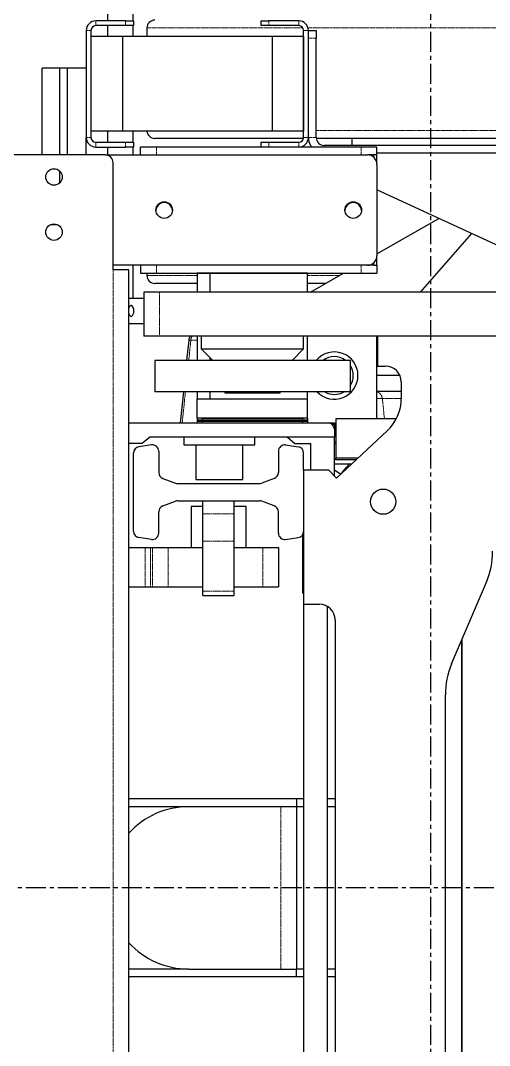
# Model space of a CAD drawing. Header units: millimetres. Extents: x -18594 to 273470, y -238787 to 48452.
# Drawn here: x 35127 to 35425, y -238011 to -237361 of the extents above; entities that cross this region are included whole.
import ezdxf

# ---------------------------------------------------------------- set-up
doc = ezdxf.new("R2010")
doc.units = ezdxf.units.MM
doc.linetypes.add('Xref AGV layout$0$CENTERX2', pattern=[20.32, 12.7, -2.54, 2.54, -2.54])
doc.linetypes.add('Xref AGV layout$0$PHANTOM', pattern=[2.5, 1.25, -0.25, 0.25, -0.25, 0.25, -0.25])
doc.layers.add('AM_BOR', color=4, linetype='Continuous', lineweight=25)
doc.layers.add('Xref AGV layout$0$ANNOTATION', color=5, linetype='Continuous')

# ---------------------------------------------------------------- blocks, each defined once
blk = doc.blocks.new('Xref AGV layout$0$A$C6D3E55E3')
at = {"color": 7, "linetype": 'Continuous', "lineweight": 25}
for p, q in [((1872.25, 1681.82), (1872.25, 1671.82)), ((1888.25, 1681.82), (1888.25, 1671.82)), ((1883.75, 1671.82), (1864.75, 1671.82)), ((1883.75, 1671.82), (1888.75, 1671.82)), ((1888.75, 1671.82), (1888.75, 1668.82)), ((1969.75, 1668.82), (1969.75, 1671.82)), ((1969.75, 1671.82), (1974.75, 1671.82)), ((1993.75, 1671.82), (1974.75, 1671.82)), ((1858.75, 1665.82), (1858.75, 1597.82)), ((1861.75, 1665.82), (1861.75, 1661.82)), ((1883.75, 1668.82), (1864.75, 1668.82)), ((1872.25, 1668.82), (1872.25, 1661.82)), ((1888.75, 1668.82), (1883.75, 1668.82)), ((1888.25, 1668.82), (1888.25, 1661.82)), ((1897.25, 1667.32), (1897.25, 1661.82)), ((1974.75, 1668.82), (1969.75, 1668.82)), ((1993.75, 1668.82), (1974.75, 1668.82)), ((1996.75, 1597.82), (1996.75, 1665.82)), ((1999.75, 1665.82), (2004.75, 1665.82)), ((1999.75, 1597.82), (1999.75, 1665.82)), ((2004.75, 1665.82), (2004.75, 1660.82)), ((1861.75, 1661.82), (1861.75, 1601.82)), ((1881.75, 1661.82), (1861.75, 1661.82)), ((1881.75, 1661.82), (1881.75, 1601.82)), ((1976.75, 1661.82), (1881.75, 1661.82)), ((1996.75, 1661.82), (1976.75, 1661.82)), ((1976.75, 1661.82), (1976.75, 1601.82)), ((1996.75, 1661.82), (1996.75, 1601.82)), ((2004.75, 1597.82), (2004.75, 1660.82)), ((1842.04, 1641.82), (1830.75, 1641.82)), ((1830.75, 1586.82), (1830.75, 1641.82)), ((1842.04, 1586.82), (1842.04, 1641.82)), ((1846.75, 1641.82), (1842.04, 1641.82)), ((1846.75, 1586.82), (1846.75, 1641.82)), ((1858.75, 1641.82), (1846.75, 1641.82)), ((1881.75, 1601.82), (1861.75, 1601.82)), ((1861.75, 1601.82), (1861.75, 1597.82)), ((1872.25, 1601.82), (1872.25, 1594.82)), ((1976.75, 1601.82), (1881.75, 1601.82)), ((1888.25, 1601.82), (1888.25, 1594.82)), ((1996.75, 1601.82), (1976.75, 1601.82)), ((1858.75, 1586.82), (1858.75, 1597.82)), ((1864.75, 1594.82), (1883.75, 1594.82)), ((1883.75, 1594.82), (1888.75, 1594.82)), ((1888.75, 1594.82), (1888.75, 1591.82)), ((1996.71, 1597.32), (1902.25, 1597.32)), ((1969.75, 1591.82), (1969.75, 1594.82)), ((1969.75, 1594.82), (1974.75, 1594.82)), ((1974.75, 1594.82), (1993.75, 1594.82)), ((2147.25, 1597.32), (2004.77, 1597.32)), ((2027.25, 1597.32), (2027.25, 1592.82)), ((1870.75, 1586.82), (1805.75, 1586.82)), ((1864.75, 1591.82), (1883.75, 1591.82)), ((1870.75, 1586.82), (2037.25, 1586.82)), ((1872.25, 1591.82), (1872.25, 1586.82)), ((1888.75, 1591.82), (1883.75, 1591.82)), ((1888.25, 1591.82), (1888.25, 1586.82)), ((1893.25, 1586.82), (1893.25, 1591.82)), ((1903.25, 1591.82), (1893.25, 1591.82)), ((2033.25, 1591.82), (1903.25, 1591.82)), ((2134.75, 1592.82), (2009.75, 1592.82)), ((2043.25, 1591.82), (2033.25, 1591.82)), ((2041.25, 1586.82), (2037.25, 1586.82)), ((2043.25, 1586.82), (2041.25, 1586.82)), ((2043.25, 1586.82), (2043.25, 1591.82)), ((2134.75, 1587.82), (2043.25, 1587.82)), ((2043.25, 1581.82), (2043.25, 1586.82)), ((1875.75, 1513.82), (1875.75, 1581.82)), ((2043.16, 1581.82), (2043.25, 1581.82)), ((2043.25, 1581.32), (2043.23, 1581.32)), ((2043.25, 1580.82), (2043.25, 1522.82)), ((1842.04, 1569.19), (1842.04, 1576.46)), ((2129.75, 1524.82), (2043.25, 1564.69)), ((1836.01, 1542.57), (1840.48, 1542.57)), ((2043.25, 1523.97), (2082.59, 1546.56)), ((2070.87, 1499.82), (2103.59, 1536.88)), ((2043.25, 1521.82), (2043.16, 1521.82)), ((2043.25, 1522.32), (2043.23, 1522.32)), ((2043.25, 1516.82), (2043.25, 1521.82)), ((2037.25, 1516.82), (1875.75, 1516.82)), ((1888.25, 1516.82), (1888.25, 1495.82)), ((1893.25, 1516.82), (1893.25, 1511.82)), ((2041.25, 1516.82), (2037.25, 1516.82)), ((2041.25, 1516.82), (2043.25, 1516.82)), ((2043.25, 1516.82), (2043.25, 1511.82)), ((1885.75, 1513.82), (1875.75, 1513.82)), ((1885.75, 729.82), (1885.75, 1513.82)), ((1893.25, 1511.82), (1903.25, 1511.82)), ((1897.25, 1511.82), (1897.25, 1510.32)), ((1903.25, 1511.82), (2033.25, 1511.82)), ((1937.25, 1511.82), (1929.25, 1511.82)), ((1929.25, 1511.82), (1929.25, 1499.82)), ((1937.25, 1511.82), (1937.25, 1499.82)), ((1999.25, 1511.82), (1937.25, 1511.82)), ((1999.25, 1499.82), (1999.25, 1511.82)), ((2001.18, 1499.82), (2022.09, 1511.82)), ((2033.25, 1511.82), (2043.25, 1511.82)), ((1929.25, 1505.32), (1902.25, 1505.32)), ((2010.76, 1505.32), (1999.25, 1505.32)), ((1885.75, 1495.82), (1895.25, 1495.82)), ((1895.25, 1499.82), (1895.25, 1471.82)), ((1905.25, 1499.82), (1895.25, 1499.82)), ((2120.25, 1499.82), (1905.25, 1499.82)), ((1885.75, 1479.82), (1895.25, 1479.82)), ((1905.25, 1471.82), (1895.25, 1471.82)), ((2120.25, 1471.82), (1905.25, 1471.82)), ((1929.25, 1471.82), (1929.25, 1456.44)), ((1931.75, 1471.82), (1931.75, 1463.82)), ((1996.75, 1463.82), (1996.75, 1471.82)), ((1999.25, 1456.44), (1999.25, 1471.82)), ((2043.25, 1419.32), (2043.25, 1471.82)), ((2043.75, 1471.82), (2043.75, 1452.82)), ((1923.84, 1469.34), (1922.49, 1456.44)), ((1931.75, 1463.82), (1939.13, 1456.44)), ((1931.75, 1463.82), (1996.75, 1463.82)), ((1989.37, 1456.44), (1996.75, 1463.82)), ((2043.75, 1466.82), (2043.25, 1466.82)), ((1937.25, 1458.32), (1937.25, 1456.44)), ((1902.25, 1456.44), (1902.25, 1436.44)), ((2026.25, 1456.44), (1902.25, 1456.44)), ((2026.25, 1456.44), (2026.25, 1436.44)), ((2043.75, 1452.82), (2048.75, 1452.82)), ((2057.91, 1446.82), (2043.25, 1446.82)), ((2058.75, 1442.82), (2058.75, 1432.32)), ((2026.25, 1436.44), (1902.25, 1436.44)), ((1920.39, 1436.44), (1918.32, 1416.82)), ((1929.25, 1436.44), (1929.25, 1431.82)), ((1937.25, 1431.82), (1929.25, 1431.82)), ((1929.25, 1419.82), (1929.25, 1431.82)), ((1999.25, 1431.82), (1929.25, 1431.82)), ((1937.25, 1436.44), (1937.25, 1431.82)), ((1999.25, 1431.82), (1937.25, 1431.82)), ((1946.75, 1436.44), (1946.75, 1435.82)), ((1946.75, 1435.82), (1981.75, 1435.82)), ((1981.75, 1435.82), (1981.75, 1436.44)), ((1999.25, 1431.82), (1999.25, 1436.44)), ((1999.25, 1419.82), (1999.25, 1431.82)), ((2058.75, 1436.82), (2043.25, 1436.82)), ((1929.25, 1419.82), (1929.25, 1418.82)), ((1999.25, 1419.82), (1929.25, 1419.82)), ((1929.25, 1418.82), (1932.25, 1418.82)), ((1929.25, 1418.82), (1929.25, 1417.82)), ((1929.25, 1417.82), (1929.25, 1416.82)), ((1929.25, 1417.82), (1932.25, 1417.82)), ((1932.25, 1419.82), (1996.25, 1419.82)), ((1932.25, 1418.82), (1996.25, 1418.82)), ((1932.25, 1417.82), (1996.25, 1417.82)), ((1996.25, 1418.82), (1999.25, 1418.82)), ((1996.25, 1417.82), (1999.25, 1417.82)), ((1999.25, 1419.82), (1999.25, 1418.82)), ((1999.25, 1418.82), (1999.25, 1417.82)), ((1999.25, 1417.82), (1999.25, 1416.82)), ((2017.25, 1419.32), (2017.25, 1394.32)), ((2055.55, 1419.32), (2017.25, 1419.32)), ((1885.75, 1416.82), (2012.25, 1416.82)), ((2012.25, 1416.82), (2016.25, 1416.82)), ((2016.25, 1415.82), (2014.89, 1415.82)), ((2016.25, 1416.82), (2016.25, 1412.82)), ((2016.25, 1412.82), (2016.25, 1407.82)), ((2049.84, 1411.84), (2017.52, 1381.7)), ((1899.02, 1407.82), (1894.25, 1403.82)), ((2016.25, 1407.82), (1899.02, 1407.82)), ((1920.75, 1407.82), (1920.75, 1402.82)), ((1965.75, 1402.82), (1965.75, 1407.82)), ((1986.48, 1407.82), (1991.25, 1403.82)), ((2016.25, 1383.07), (2016.25, 1407.82)), ((2017.25, 1404.82), (2016.25, 1404.82)), ((1894.25, 1403.82), (1885.75, 1403.82)), ((1900.19, 1402.78), (1892.19, 1401.66)), ((1904.75, 1398.82), (1904.75, 1385.23)), ((1920.75, 1402.82), (1965.75, 1402.82)), ((1928.25, 1402.82), (1928.25, 1380.82)), ((1958.25, 1380.82), (1958.25, 1402.82)), ((1980.75, 1398.82), (1980.75, 1385.23)), ((1985.3, 1402.78), (1993.3, 1401.66)), ((1991.25, 1403.82), (2001.25, 1403.82)), ((2001.25, 1386.82), (2001.25, 1403.82)), ((2017.25, 1403.5), (2016.25, 1403.5)), ((1888.75, 1347.95), (1888.75, 1397.7)), ((1996.75, 1386.82), (1996.75, 1397.7)), ((2031.05, 1394.32), (2017.25, 1394.32)), ((2017.25, 1393.32), (2017.25, 1394.32)), ((2029.98, 1393.32), (2017.25, 1393.32)), ((1996.75, 1386.82), (1996.75, 1301.82)), ((2012.75, 1386.82), (1996.75, 1386.82)), ((2017.52, 1381.7), (2012.75, 1386.82)), ((2016.25, 1390.82), (2027.3, 1390.82)), ((2016.25, 1387.02), (2020.36, 1384.34)), ((1907.38, 1381.48), (1915.38, 1378.56)), ((1928.25, 1380.82), (1958.25, 1380.82)), ((1978.12, 1381.48), (1970.12, 1378.56)), ((1916.75, 1378.32), (1968.75, 1378.32)), ((1907.38, 1364.17), (1915.38, 1367.08)), ((1916.75, 1367.32), (1968.75, 1367.32)), ((1932.75, 1359.08), (1932.75, 1367.32)), ((1952.75, 1359.08), (1952.75, 1367.32)), ((1978.12, 1364.17), (1970.12, 1367.08)), ((1904.75, 1346.82), (1904.75, 1360.41)), ((1925.25, 1363.82), (1925.25, 1337.82)), ((1932.75, 1363.82), (1925.25, 1363.82)), ((1932.75, 1341.76), (1932.75, 1359.08)), ((1960.25, 1363.82), (1952.75, 1363.82)), ((1952.75, 1341.76), (1952.75, 1359.08)), ((1960.25, 1337.82), (1960.25, 1363.82)), ((1980.75, 1346.82), (1980.75, 1360.41)), ((1900.19, 1342.86), (1892.19, 1343.99)), ((1932.75, 1310), (1932.75, 1341.76)), ((1952.75, 1310), (1952.75, 1341.76)), ((1985.3, 1342.86), (1993.3, 1343.99)), ((1996.25, 1343.29), (1996.25, 1346.01)), ((1996.25, 1311.54), (1996.25, 1343.29)), ((1885.75, 1337.82), (1896.24, 1337.82)), ((1896.24, 1337.82), (1899.57, 1337.82)), ((1899.57, 1337.82), (1900.75, 1337.82)), ((1900.75, 1337.82), (1910.74, 1337.82)), ((1910.74, 1337.82), (1932.75, 1337.82)), ((1952.75, 1337.82), (1970.75, 1337.82)), ((1970.75, 1337.82), (1980.75, 1337.82)), ((1980.75, 1337.82), (1980.75, 1312.82)), ((2090.72, 1263.86), (2112.77, 1315.81)), ((1885.75, 1312.82), (1896.24, 1312.82)), ((1896.24, 1312.82), (1899.57, 1312.82)), ((1899.57, 1312.82), (1900.75, 1312.82)), ((1900.75, 1312.82), (1910.74, 1312.82)), ((1910.74, 1312.82), (1932.75, 1312.82)), ((1932.75, 1307.32), (1932.75, 1310)), ((1932.75, 1307.32), (1952.75, 1307.32)), ((1952.75, 1312.82), (1970.75, 1312.82)), ((1952.75, 1307.32), (1952.75, 1310)), ((1970.75, 1312.82), (1980.75, 1312.82)), ((1996.25, 1308.86), (1996.25, 1311.54)), ((1996.25, 1308.86), (1996.75, 1308.86)), ((1996.75, 1301.82), (2006.75, 1301.82)), ((1996.75, 1301.82), (1996.75, 941.82)), ((2011.75, 1300.48), (2011.75, 943.16)), ((2016.75, 1291.82), (2016.75, 951.82)), ((2097.25, 1279.23), (2097.25, 964.41)), ((2097.25, 964.41), (2097.25, 1279.23)), ((2086.75, 999.32), (2086.75, 1244.32)), ((1992.25, 1178.32), (1885.75, 1178.32)), ((1992.25, 1178.32), (1992.25, 1173.32)), ((1996.75, 1178.32), (1992.25, 1178.32)), ((2016.75, 1178.32), (2011.75, 1178.32)), ((1923.75, 1173.32), (1885.75, 1173.32)), ((1982.25, 1173.32), (1923.75, 1173.32)), ((1992.25, 1173.32), (1982.25, 1173.32)), ((1992.25, 1173.32), (1992.25, 1070.32)), ((1996.75, 1173.32), (1992.25, 1173.32)), ((2016.75, 1173.32), (2011.75, 1173.32)), ((1923.75, 1070.32), (1885.75, 1070.32)), ((1923.75, 1070.32), (1982.25, 1070.32)), ((1982.25, 1070.32), (1992.25, 1070.32)), ((1992.25, 1065.32), (1992.25, 1070.32)), ((1996.75, 1070.32), (1992.25, 1070.32)), ((2016.75, 1070.32), (2011.75, 1070.32)), ((1992.25, 1065.32), (1885.75, 1065.32)), ((1996.75, 1065.32), (1992.25, 1065.32)), ((2016.75, 1065.32), (2011.75, 1065.32))]:
    blk.add_line(p, q, dxfattribs=at)
at = {"color": 8, "linetype": 'Xref AGV layout$0$PHANTOM', "lineweight": 18}
for p, q in [((1864.75, 1668.82), (1864.75, 1671.82)), ((1883.75, 1668.82), (1883.75, 1671.82)), ((1974.75, 1671.82), (1974.75, 1668.82)), ((1993.75, 1668.82), (1993.75, 1671.82)), ((1861.75, 1665.82), (1858.75, 1665.82)), ((1996.35, 1667.32), (1897.25, 1667.32)), ((1996.75, 1665.82), (1999.75, 1665.82)), ((2147.25, 1667.32), (1999.56, 1667.32)), ((2004.75, 1660.82), (1999.75, 1660.82)), ((2004.75, 1602.32), (2147.25, 1602.32)), ((1861.75, 1597.82), (1858.75, 1597.82)), ((1864.75, 1594.82), (1864.75, 1591.82)), ((1883.75, 1591.82), (1883.75, 1594.82)), ((1974.75, 1594.82), (1974.75, 1591.82)), ((1993.75, 1594.82), (1993.75, 1591.82)), ((1996.75, 1597.82), (1999.75, 1597.82)), ((2004.75, 1597.82), (1999.75, 1597.82)), ((1903.25, 1586.82), (1903.25, 1591.82)), ((2009.75, 1592.82), (2009.75, 1591.82)), ((2033.25, 1586.82), (2033.25, 1591.82)), ((2041.25, 1585.29), (2041.25, 1586.82)), ((1903.25, 1516.82), (1903.25, 1511.82)), ((2033.25, 1516.82), (2033.25, 1511.82)), ((2041.25, 1516.82), (2041.25, 1518.35)), ((1875.75, 729.82), (1875.75, 1513.82)), ((1897.25, 1510.32), (1929.25, 1510.32)), ((1999.25, 1510.32), (2019.47, 1510.32)), ((1905.25, 1499.82), (1905.25, 1471.82)), ((1923.82, 1456.44), (1925.18, 1469.34)), ((1925.18, 1469.34), (1929.25, 1469.34)), ((1919.66, 1416.82), (1921.72, 1436.44)), ((2043.25, 1432.56), (2043.28, 1432.34)), ((2043.28, 1432.34), (2046.73, 1432.34)), ((2046.73, 1432.34), (2048.09, 1419.32)), ((2046.73, 1432.34), (2058.75, 1432.34)), ((1932.25, 1419.82), (1932.25, 1418.82)), ((1932.25, 1418.82), (1932.25, 1417.82)), ((1932.25, 1417.82), (1932.25, 1416.82)), ((1996.25, 1419.82), (1996.25, 1418.82)), ((1996.25, 1418.82), (1996.25, 1417.82)), ((1996.25, 1417.82), (1996.25, 1416.82)), ((1932.75, 1359.08), (1952.75, 1359.08)), ((1932.75, 1341.76), (1952.75, 1341.76)), ((1996.25, 1343.29), (1996.75, 1343.29)), ((1896.24, 1337.82), (1896.24, 1312.82)), ((1899.57, 1337.82), (1899.57, 1312.82)), ((1900.75, 1337.82), (1900.75, 1312.82)), ((1910.74, 1337.82), (1910.74, 1312.82)), ((1970.75, 1337.82), (1970.75, 1312.82)), ((1932.75, 1310), (1952.75, 1310)), ((1996.25, 1311.54), (1996.75, 1311.54)), ((1982.25, 1070.32), (1982.25, 1173.32))]:
    blk.add_line(p, q, dxfattribs=at)
at = {"color": 7, "linetype": 'Continuous', "lineweight": 25, "flags": 128}
for points in [[(1888.99, 1487.82), (1888.89, 1488.94), (1888.62, 1489.94), (1888.21, 1490.71), (1887.68, 1491.17), (1887.12, 1491.26), (1886.57, 1490.98), (1886.09, 1490.36), (1885.75, 1489.49)], [(1885.75, 1486.16), (1886.09, 1485.28), (1886.57, 1484.66), (1887.12, 1484.38), (1887.68, 1484.48), (1888.21, 1484.93), (1888.62, 1485.7), (1888.89, 1486.7), (1888.99, 1487.82)]]:
    blk.add_lwpolyline(points, dxfattribs=at)
at = {"color": 7, "linetype": 'Continuous', "lineweight": 25}
for centre, radius in [((1838.25, 1572.82), 5.25), ((1908.25, 1551.82), 5.25), ((2028.25, 1551.82), 5.25), ((1838.25, 1537.82), 5.25), ((2047.25, 1366.82), 8)]:
    blk.add_circle(centre, radius, dxfattribs=at)
for centre, radius, start, end in [((1864.75, 1665.82), 6, 90, 180), ((1902.25, 1667.32), 5, 90, 180), ((1993.75, 1665.82), 6, 0, 90), ((1864.75, 1665.82), 3, 90, 180), ((1993.75, 1665.82), 3, 0, 90), ((1902.25, 1602.32), 5, 185.73917, 270), ((1864.75, 1597.82), 6, 180, 270), ((1864.75, 1597.82), 3, 180, 270), ((1993.75, 1597.82), 3, 270, 0), ((1993.75, 1597.82), 6, 270, 0), ((2009.75, 1597.82), 10, 180, 216.8699), ((2009.75, 1597.82), 5, 180, 270), ((1870.75, 1581.82), 5, 0, 90), ((2037.25, 1580.82), 6, 0, 90), ((1908.25, 1551.32), 5.25, 2.7294, 177.2706), ((2028.25, 1551.32), 5.25, 2.7294, 177.2706), ((2037.25, 1522.82), 6, 270, 0), ((1902.25, 1510.32), 5, 180, 270), ((1928.82, 1468.82), 5, 143.1301, 174), ((2016.25, 1446.82), 15, 0, 140.11439), ((2016.25, 1446.82), 12, 53.28039, 126.71961), ((2016.25, 1446.82), 12, 0, 33.55731), ((2048.75, 1442.82), 10, 0, 90), ((2016.25, 1446.82), 15, 223.7947, 0), ((2016.25, 1446.82), 12, 326.44269, 0), ((2016.25, 1446.82), 12, 239.89362, 300.10638), ((2030.75, 1432.32), 28, 313, 0), ((2012.25, 1412.82), 4, 0, 90), ((1892.75, 1397.7), 4, 98, 180), ((1900.75, 1398.82), 4, 0, 98), ((1984.75, 1398.82), 4, 82, 180), ((1992.75, 1397.7), 4, 0, 82), ((1908.75, 1385.23), 4, 180, 250), ((1976.75, 1385.23), 4, 290, 0), ((2047.25, 1366.82), 32, 131.40962, 146.18829), ((1916.75, 1382.32), 4, 250, 270), ((1968.75, 1382.32), 4, 270, 290), ((1916.75, 1363.32), 4, 90, 110), ((1968.75, 1363.32), 4, 70, 90), ((1908.75, 1360.41), 4, 110, 180), ((1976.75, 1360.41), 4, 0, 70), ((1892.75, 1347.95), 4, 180, 262), ((1900.75, 1346.82), 4, 262, 0), ((1984.75, 1346.82), 4, 180, 278), ((1992.75, 1347.95), 4, 278, 0), ((2066.75, 1335.34), 50, 337, 0), ((2006.75, 1291.82), 10, 0, 90), ((2136.75, 1244.32), 50, 157, 180), ((1923.75, 1121.82), 51.5, 90, 137.54978), ((1923.75, 1121.82), 51.5, 222.45022, 270)]:
    blk.add_arc(centre, radius, start, end, dxfattribs=at)
at = {"color": 8, "linetype": 'Xref AGV layout$0$PHANTOM', "lineweight": 18}
for centre, radius, start, end in [((1930.62, 1468.88), 5.46, 147.36155, 175.08219), ((2041.76, 1431.83), 4.99, 5.87934, 72.70135)]:
    blk.add_arc(centre, radius, start, end, dxfattribs=at)
for centre, major_axis, ratio, start_param, end_param in [((1933.85, 1468.82), (10, -0.52), 0.01396, 2.620195, 3.140859), ((2045.92, 1407.34), (-2.67, 25), 0.105726, 6.271882, 6.282015)]:
    blk.add_ellipse(centre, major_axis=major_axis, ratio=ratio, start_param=start_param, end_param=end_param, dxfattribs=at)
at = {"layer": 'Xref AGV layout$0$ANNOTATION', "linetype": 'Xref AGV layout$0$CENTERX2'}
for p, q in [((2077.25, 1786.75), (2077.25, 461.89)), ((3438.28, 1121.82), (0, 1121.82))]:
    blk.add_line(p, q, dxfattribs=at)
blk = doc.blocks.new('Xref AGV layout$0$AGV single reverse')
blk.add_blockref('Xref AGV layout$0$A$C6D3E55E3', (33309.86, -239033.2))
blk = doc.blocks.new('Xref AGV layout')
blk.add_blockref('Xref AGV layout$0$AGV single reverse', (0, 0))

msp = doc.modelspace()

# ---------------------------------------------------------------- block references
at = {"layer": 'AM_BOR'}
msp.add_blockref('Xref AGV layout', (0, 0), dxfattribs=at)

doc.saveas('drawing.dxf')
